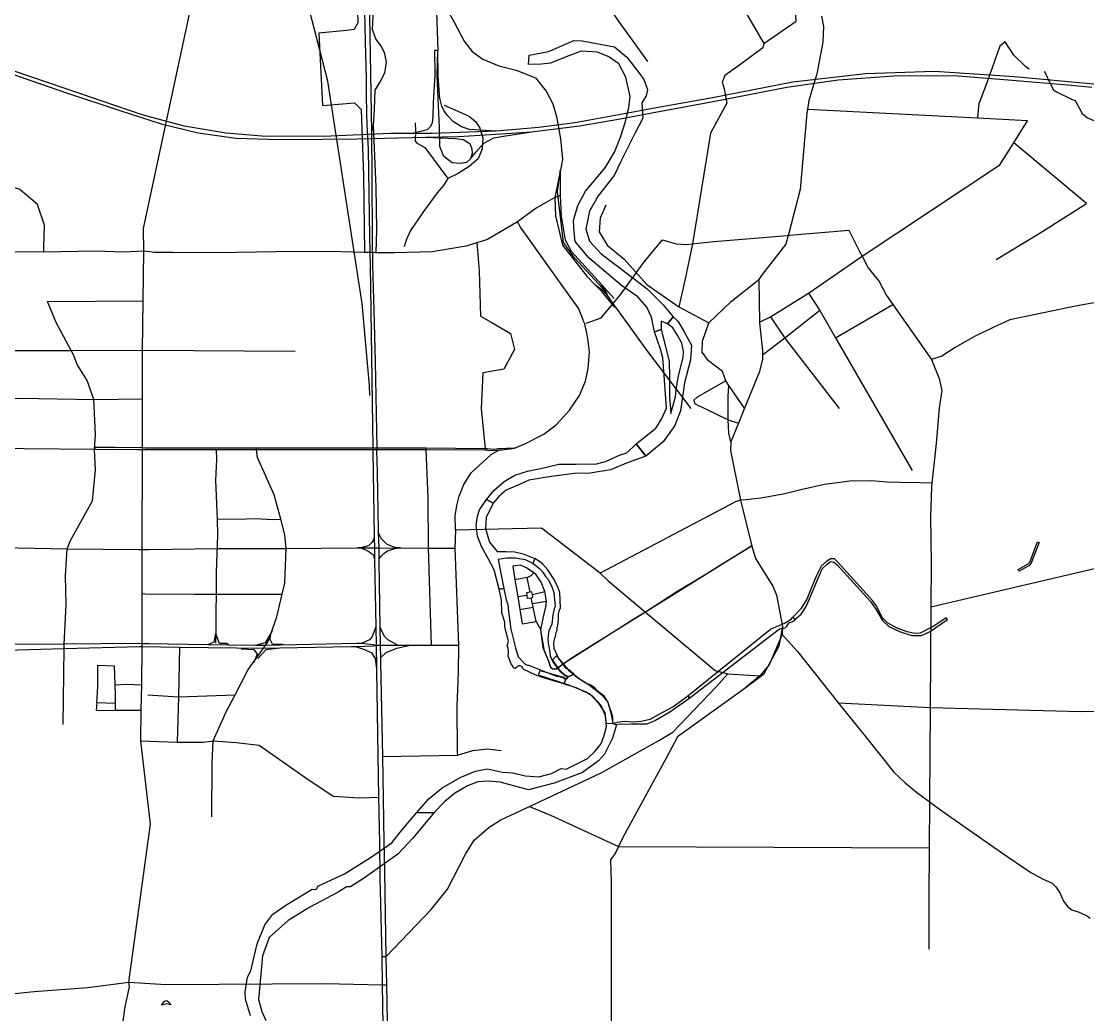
# Model space of a CAD drawing. Header units: millimetres. Extents: x 170 to 95391, y -643 to 69125.
# Drawn here: x 46688 to 52072, y 17793 to 22810 of the extents above; entities that cross this region are included whole.
import ezdxf

# ---------------------------------------------------------------- set-up
doc = ezdxf.new("R2010")
doc.units = ezdxf.units.MM
for name, color, linetype in [('railways', 4, 'Continuous'), ('roads_1', 1, 'Continuous'), ('roads_2', 2, 'Continuous'), ('roads_3', 3, 'Continuous'), ('water', 7, 'Continuous')]:
    doc.layers.add(name, color=color, linetype=linetype)

msp = doc.modelspace()

# ---------------------------------------------------------------- linework, layer by layer
at = {"layer": 'railways'}
msp.add_lwpolyline([(48446.81, 20920.51), (48446, 20971.61), (48409.05, 21384.77), (48234.58, 22507.18), (48035.8, 23278.78), (48022.12, 24072.09), (47999.67, 25373.73), (48002.3, 25742.98), (48042.25, 25838.14), (48116.76, 25895.35), (48185.31, 25951.64), (48243.11, 26010.79), (48285.1, 26084.9), (48324.61, 26569.48), (48328.54, 26617.82), (48350.11, 27551.4)], dxfattribs=at)
at = {"layer": 'roads_1'}
for points in [[(57546.19, 23221.17), (57352.32, 23155.78), (57018.76, 23025.71), (56713.38, 22913.34), (56419.46, 22821.39), (56044.23, 22726.96), (55679.57, 22670.35), (55291.4, 22634.42), (54908.41, 22602.55), (54559.35, 22569.4), (54200.04, 22541.47), (53764.51, 22502.88), (53227.07, 22458.97), (52887.07, 22448.43), (52636.45, 22449.89), (52457.39, 22460.63), (52101.69, 22492.43), (51701.74, 22530.43), (51298.61, 22556.18), (50950.76, 22545.67), (50583.08, 22502.57), (50178.06, 22423.95), (49865.84, 22368.13)], [(48790.09, 22663.15), (48773.33, 22662.36), (48775.63, 22538.13), (48766.8, 22399.95), (48765.26, 22331.59)], [(48956.23, 22115.54), (48935.5, 22097.28), (48903.55, 22091.4), (48862.71, 22095.95), (48820.95, 22127.97), (48801.52, 22177.8), (48798.88, 22273.26), (48786.82, 22533.35), (48790.09, 22663.15)], [(48838.25, 22336.94), (48821, 22359.7), (48810.3, 22381.27), (48802.26, 22414.97), (48799.59, 22433.7), (48797.22, 22466.63), (48792.65, 22533.86), (48790.09, 22663.15)], [(46559.42, 22571.47), (46910.37, 22451.01), (47184.33, 22359.62), (47393.67, 22292.35), (47580.57, 22247.78), (47772.76, 22220.58), (47989.81, 22212.61), (48205.9, 22214.92), (48383.93, 22216.52), (48729.73, 22224.72), (48895.42, 22228.66), (49110.59, 22241.23), (49262.95, 22251.23), (49506.03, 22282), (49721.39, 22319.14)], [(49723.63, 22341.66), (49482.5, 22297.55), (49301.2, 22273.44), (49086, 22254.74), (48762.82, 22244.09), (48663, 22243.94), (48552.9, 22243.78), (48211.17, 22229.2), (47901.47, 22230.76), (47721.51, 22244.54), (47509.84, 22280.11), (47297.33, 22338.2), (46903.35, 22472.57), (46565.2, 22587.22)], [(49870.83, 22347.61), (50181, 22405.5), (50553.03, 22477.22), (50811.59, 22514.03), (51092.67, 22535.32), (51396.2, 22535.95), (51670.76, 22515.32), (51989.5, 22487.19), (52093.64, 22477.48)], [(49721.39, 22319.14), (49870.83, 22347.61)], [(49865.84, 22368.13), (49723.63, 22341.66)], [(48765.26, 22331.59), (48761.76, 22296.23), (48752.69, 22276.97), (48737.24, 22261.71), (48663, 22243.94)], [(49086, 22254.74), (48951.27, 22263.01), (48910.24, 22277.68), (48870.31, 22302.58), (48838.25, 22336.94)], [(48956.23, 22115.54), (48983.26, 22149.1), (49022.74, 22194.85), (49073.38, 22222.07), (49122.84, 22229.87), (49262.95, 22251.23)], [(48729.73, 22224.72), (48878.87, 22217.53), (48917.94, 22213.12), (48952.76, 22193.38), (48962.82, 22166.67), (48964.69, 22143.11), (48956.23, 22115.54)]]:
    msp.add_lwpolyline(points, dxfattribs=at)
at = {"layer": 'roads_2'}
for points in [[(49850.77, 22606.49), (49708.53, 22806.6), (49608.15, 22949.52), (49523.17, 23164.93), (49574.52, 23364.48), (49593.75, 23387.49)], [(48457.69, 22254.37), (48446.05, 22935.92), (48440.79, 23145.22)], [(48371.01, 22941.29), (48383.62, 22921.9), (48386.93, 22802.34), (48368.14, 22769.74), (48328.99, 22763.91), (48188.95, 22750.74), (48208.34, 22385.21), (48369.18, 22399.1), (48403.87, 22364), (48415.32, 22029.89), (48420.84, 21642.75)], [(48419.1, 22942.9), (48423.41, 22707.77), (48429.23, 22518.98), (48428.65, 22449.05), (48431.2, 22340.3), (48433.73, 22251.51)], [(48457.69, 22254.37), (48466.3, 22283.41), (48470.58, 22364.75), (48473.88, 22462.23), (48498.19, 22501.93), (48522.57, 22550.49), (48531.62, 22601.4), (48523.37, 22648.02), (48506.4, 22682.52), (48476.99, 22721.55), (48460.13, 22769.35), (48469.71, 22939.51)], [(50312.7, 22935.75), (50343.63, 22856.15), (50436.06, 22697.82), (50432.09, 22676.5), (50320.35, 22594.25), (50239.48, 22535.96), (50226.52, 22503.44), (50235.76, 22468.63), (50249.98, 22396.94), (50167.3, 22244.97), (50077.05, 21686.81)], [(50728.36, 22835.72), (50737.2, 22783.43), (50734.51, 22705.65), (50704.41, 22545.15), (50663.19, 22410.35), (50656.88, 22364.67), (50654.44, 22346.94), (50620.46, 21961.23), (50563.1, 21740.53), (50560.07, 21729.25), (50548.25, 21685.36), (50428.67, 21531.72), (50410.97, 21506.26), (50415.45, 21290.45), (50414.35, 21288.14), (50430.68, 21145.69), (50429.99, 21124.13), (50429.31, 21102.69), (50413.34, 21036.26), (50339.81, 20856.87), (50308.35, 20780.1), (50270.54, 20686.2), (50268.13, 20643.21), (50319.46, 20390.95), (50375.78, 20158.96), (50395.43, 20096.38), (50481.77, 19956.41), (50500.96, 19911.2), (50530.56, 19753.25), (50529.2, 19712.3), (50463.12, 19559.22), (50416.53, 19504.02), (50335.54, 19437.36), (50000.53, 19196.83), (49944.06, 19087.71), (49866.75, 18947.01), (49724.66, 18688.03)], [(48433.73, 22251.51), (48439.06, 22166.01), (48445.73, 21720.36)], [(48460.66, 21719.83), (48459.7, 22019.24), (48457.69, 22254.37)], [(48479.86, 21641.58), (48482.56, 21756.37), (48479.13, 21974), (48466.3, 22283.41)], [(46800.44, 21644.22), (46800.86, 21669.68), (46805.4, 21780.94), (46769.24, 21885.69), (46680.35, 21960.16), (46462.57, 22031.82), (46424.84, 22044.23), (46308.53, 22075.39), (46290.91, 22075.43), (46279.57, 22075.46), (46200.69, 22119.14), (46068.19, 22146.89), (45964.47, 22116.74), (45891.27, 22034.74), (45867.65, 21918.22), (45851.35, 21769.53), (45820.48, 21401.26), (45798.18, 21148.28), (45763.3, 20905.42)], [(49410.56, 22060.54), (49382.24, 21920.39), (49384.86, 21828.17), (49420.48, 21680.33), (49543.71, 21523.17), (49581.39, 21483.37), (49613.09, 21449.91), (49681.85, 21365.38)], [(49425.61, 21692.31), (49395.25, 21950.19), (49410.69, 22061.49), (49410.56, 22060.54)], [(49681.19, 21409.93), (49617.5, 21480.16), (49466.01, 21647.19), (49434.94, 21705.12), (49415.05, 21826.3), (49410.76, 21930.81), (49410.69, 22061.49)], [(49639.29, 21881.19), (49610.87, 21815.53), (49605.07, 21746.23), (49646.35, 21679.99), (49731.15, 21608.21), (49845.13, 21480.7), (50008.02, 21368.39), (50159.14, 21287.14)], [(48445.73, 21720.36), (48448.63, 21577.9)], [(48463.17, 21579.02), (48460.66, 21719.83)], [(49676.01, 21385.06), (49703.14, 21416.98), (49729.44, 21452.19), (49789.43, 21535.56), (49834.05, 21597.57), (49836.91, 21601.55), (49834.05, 21597.57), (49924.87, 21705.98), (49994.01, 21686.27), (50044.03, 21682.49), (50077.05, 21686.81), (50105.18, 21690.49), (50184.11, 21697.73), (50554.43, 21728.85), (50560.07, 21729.25), (50568.59, 21730.04)], [(48986.81, 21691.17), (48999.99, 21549.96), (49006.33, 21320.55), (49060.73, 21291.12), (49156.98, 21232.99), (49177.92, 21151.92), (49124.64, 21054.07), (49017.47, 21035.5), (49008.67, 20854.68), (49028.97, 20651.27), (49028.55, 20643.61)], [(50077.05, 21686.81), (50037.47, 21501.81), (50008.02, 21368.39)], [(48448.63, 21577.9), (48461.77, 20654.25), (48462.05, 20646.5), (48463.73, 20529.81), (48469.09, 20213.59), (48469.29, 20202.32), (48470.16, 20150.93), (48471.09, 20095.82), (48471.21, 20088.89), (48476.94, 19751.18), (48478.54, 19657.07), (48480.51, 19541.24), (48480.7, 19529.87), (48491.55, 18890.72), (48495.46, 18660.24)], [(48519.93, 18668.03), (48512.12, 19096.63), (48503.42, 19573.8), (48503.01, 19596.15), (48501.91, 19656.71), (48501.81, 19661.71), (48500.19, 19750.98), (48494.1, 20084.84), (48493.99, 20090.51), (48493.6, 20151.03), (48491.52, 20226.72), (48491.32, 20237.22), (48485.95, 20532.09), (48483.06, 20646.22), (48483.72, 20654.27), (48475.75, 21091.81), (48469.3, 21349.03), (48463.17, 21579.02)], [(49581.39, 21483.37), (49621.86, 21452.91), (49646.9, 21425.9)], [(49729.44, 21452.19), (49789.43, 21535.56)], [(49646.9, 21425.9), (49644.7, 21437.18), (49617.5, 21480.16)], [(46863.03, 21288.78), (46820.6, 21395.75), (47302.92, 21397.83)], [(48069.48, 21143.28), (47299.84, 21147.68), (46937.42, 21146.31), (46445.63, 21146.67), (46319.38, 21146.9), (46290.02, 21147.14), (46240.53, 21146.75), (45990.79, 21148.19), (45798.18, 21148.28), (45735.58, 21148.31), (45400.15, 21153.23), (45237.59, 21158.72), (45151.27, 21171.75), (44890.56, 21249.77)], [(46323.19, 20905.51), (46682.25, 20906.82), (47053.13, 20900.06), (47299.21, 20903.37)], [(47672.12, 20645.99), (47673.2, 20597.49), (47668.76, 20491.07), (47675.86, 20295.4), (47678.8, 20214.5), (47671.07, 20028.19), (47669.7, 19716.11), (47668.43, 19668.51)], [(48730.58, 20654.03), (48730.54, 20646.37), (48739.45, 20404.32), (48742.13, 20149.83), (48756.59, 19657.44)], [(47675.86, 20295.4), (47825.14, 20296.68), (47870.95, 20298.86), (47954.78, 20293.56), (47997.1, 20296.2)], [(48469.09, 20213.59), (48469.29, 20202.32), (48465.35, 20191.86), (48456.82, 20178.53), (48441.95, 20162.61), (48426.8, 20157.53), (48399.9, 20150.48), (48386.8, 20150.4)], [(48599.83, 20150.41), (48583.87, 20150.48), (48569.82, 20154.04), (48551.53, 20160.42), (48532.82, 20169.03), (48520.65, 20180.81), (48506.12, 20196.81), (48499.02, 20209.16), (48494.98, 20218.67), (48491.52, 20226.72), (48491.32, 20237.22)], [(48383.44, 20150.37), (48404.54, 20150.51), (48409.73, 20147.18), (48432.3, 20138.02), (48447.85, 20129.03), (48460.96, 20119.1), (48465.2, 20113.27), (48468.06, 20105.73), (48471.09, 20095.82), (48471.21, 20088.89)], [(48494.1, 20084.84), (48493.99, 20090.51), (48495.76, 20096.53), (48506.35, 20109.86), (48517.84, 20121.95), (48535.97, 20135.11), (48572.77, 20146.93), (48594.42, 20150.43), (48599.83, 20150.41), (48606, 20150.38)], [(51279.96, 19853.2), (52213.53, 20072.16)], [(48476.94, 19751.18), (48459.8, 19703.12), (48445.25, 19685.83), (48405.69, 19667.53), (48382, 19667.01)], [(48605.3, 19657.01), (48590.9, 19656.96), (48541.99, 19685.03), (48523.59, 19700.54), (48507.37, 19729.35), (48500.19, 19750.98)], [(50530.56, 19753.25), (50511.65, 19654.23), (50434.23, 19511.44), (50335.54, 19437.36)], [(50529.2, 19712.3), (50606.49, 19626.51), (50813.82, 19366.87), (50955.64, 19190.39), (51093.16, 19017.95), (51150.36, 18963.2), (51207.67, 18915.95), (51335.58, 18822.74), (51632.41, 18615.53), (51784.9, 18511.6), (51844.39, 18478.65), (51892.54, 18456.46), (51909.91, 18440.96), (51930.26, 18411.09), (51950.5, 18366.89), (51970.84, 18337.02), (51992.39, 18321.8), (52028.34, 18311.27), (52070.37, 18290.46), (52083.67, 18280.1)], [(48353.13, 19652.81), (48375.76, 19653.3), (48421.19, 19637.9), (48456.03, 19620.2), (48475.05, 19592.44), (48480.51, 19541.24), (48480.7, 19529.87)], [(48503.42, 19573.8), (48503.01, 19596.15), (48530.14, 19621.63), (48583.85, 19644.74), (48644.4, 19657.12)], [(47486.43, 19649.8), (47480.61, 19398.82), (47474.56, 19169.55)], [(47326.31, 19408.3), (47480.61, 19398.82), (47766.82, 19408.12)], [(47291.44, 19175.19), (47474.56, 19169.55), (47607.58, 19168.55), (47655.72, 19176.26), (47773.02, 19167.06), (47888.19, 19154.84), (48118.43, 18993.16), (48262.76, 18896.71), (48394.43, 18887.43), (48491.55, 18890.72)], [(48507.38, 18086.03), (48530.55, 18085.91), (48756.78, 18323.7), (48838.96, 18427.49), (48930.98, 18602.89), (48973.77, 18674.24), (49049.45, 18740.18), (49108.42, 18776.57), (49253.08, 18844), (49614.72, 19014.12), (49910.42, 19178.64), (49978.04, 19219.8)], [(48512.12, 19096.63), (48890.22, 19103.51), (48967.13, 19127.72), (49041.81, 19135.04), (49109.68, 19127.31)], [(49724.66, 18688.03), (49703.66, 18643.05), (49681.57, 18597.64)], [(48495.46, 18660.24), (48498.49, 18481.89)], [(48522.74, 18513.94), (48519.93, 18668.03)], [(49664.33, 13346.42), (49667.19, 18462.62), (49664.66, 18576.17), (49681.57, 18597.64)], [(48498.49, 18481.89), (48507.38, 18086.03), (48509.59, 17944.18), (48522.25, 17133.09), (48538.52, 16089.73), (48570.89, 14533.42)], [(48595.34, 14534.59), (48566.86, 16095.5), (48547.91, 17133.89), (48533.13, 17943.96), (48530.55, 18085.91), (48522.74, 18513.94)]]:
    msp.add_lwpolyline(points, dxfattribs=at)
at = {"layer": 'roads_3'}
for points in [[(50436.06, 22697.82), (50600.58, 22811.16), (50589.42, 22957.65), (50542.24, 23230.35)], [(48788.53, 22945.04), (48784.14, 22856.82), (48790.09, 22663.15)], [(47229.75, 17956.92), (47339.38, 18754.89), (47291.44, 19175.19), (47293.54, 19330.33), (47295.28, 19458.84), (47297.89, 19652.6), (47297.95, 19666.15), (47298.19, 19920.34), (47298.41, 20141.89), (47298.8, 20646.14), (47298.82, 20655.95), (47299.21, 20903.37), (47299.57, 21124.91), (47299.84, 21147.68), (47302.92, 21397.83), (47306.02, 21649.11), (47304.93, 21763.79), (47412.04, 22266.64), (47551.98, 22916.52)], [(48817.87, 22905.89), (48871.41, 22809.78), (48923.72, 22710.15), (48963.45, 22657.86), (49018.63, 22618.44), (49098.67, 22585.88), (49185.88, 22563.91), (49283.13, 22525.33), (49338.29, 22458.03), (49371.42, 22394.28), (49389.31, 22329.94), (49410.4, 22216.94), (49420.19, 22112.01), (49410.56, 22060.54)], [(51778.72, 22570.78), (51773.57, 22570.31), (51758.75, 22582.2), (51699.02, 22639.5), (51654.79, 22706.41), (51628.38, 22684.61), (51562.08, 22499.83), (51522.14, 22394.18), (51517.41, 22343.28), (51515.05, 22320.41)], [(51851.94, 22558.67), (51858.78, 22546.33), (51867.12, 22527.33), (51896.93, 22465.44), (51914.12, 22453.24), (51990.95, 22417.6), (52008.43, 22409.49), (52044.39, 22344.73), (52070.72, 22323.03), (52122.81, 22301.07), (52136.65, 22294.57)], [(48822.14, 22387.45), (48949.27, 22331.62), (48981.95, 22302.69), (49003.3, 22271.28), (49018.33, 22222.01), (49015.3, 22166.24), (48993.79, 22115.23), (48948.19, 22076.18), (48892.86, 22042.35), (48841.71, 22016.66), (48817.74, 21978.97), (48787.09, 21943.39), (48718.91, 21849.75), (48653.29, 21753.04), (48630.76, 21704.58), (48620.71, 21670.87)], [(50932.51, 21623.38), (51628.67, 22085.27), (51698.31, 22196.01), (51768.33, 22307.35), (51515.05, 22320.41), (50656.88, 22364.67)], [(48676.69, 22297.63), (48677.18, 22257.57), (48675.92, 22206.77), (48682.81, 22196.9), (48725.33, 22172.32), (48841.71, 22016.66)], [(51609.99, 21606.67), (51826.11, 21739.07), (52066.03, 21889.72), (51698.31, 22196.01)], [(49410.76, 21930.81), (49382.24, 21920.39), (49286.44, 21866.28), (49193.34, 21796.83), (49041.94, 21707.78), (48986.81, 21691.17), (48933.41, 21675.08), (48761.47, 21646.63), (48571.04, 21640.75), (48479.86, 21641.58), (48461.2, 21641.75), (48420.84, 21642.75), (48242.61, 21647.19), (47973.83, 21645.7), (47675.16, 21640.73), (47451.21, 21642.6), (47357.89, 21643.38), (47337.25, 21645.18), (47306.02, 21649.11), (47205.07, 21643.77), (47061.05, 21649.08), (46800.44, 21644.22), (46360.29, 21649.88)], [(48879.09, 20239.33), (48880.07, 20247.51), (48877.52, 20312.05), (48886.85, 20364.92), (48898.93, 20412.23), (48921.7, 20471.13), (48959.23, 20530.2), (49059.14, 20621.85), (49095.33, 20643.06), (49098.38, 20643.48), (49114.96, 20645.77), (49177.39, 20654.37), (49230.41, 20675.75), (49326.16, 20724.82), (49390.36, 20773.45), (49454.76, 20845.62), (49506.16, 20920.26), (49535.57, 20992.72), (49549.47, 21057.12), (49555.97, 21140.72), (49548.29, 21207.34), (49538.8, 21251.18), (49537.65, 21256.51), (49532.12, 21282.07), (49531.43, 21285.29), (49526.98, 21296.27), (49524.52, 21302.35), (49500.51, 21361.63), (49459.81, 21417.25), (49207.54, 21771.02), (49193.34, 21796.83)], [(50568.59, 21730.04), (50865.1, 21754.98), (50919.45, 21647.75), (50932.51, 21623.38), (50963.39, 21565.79), (51018.4, 21496.75), (51055.91, 21425.79), (51088.66, 21379.31), (51283.82, 21102.45), (51322.15, 21005.89), (51335.03, 20945.38), (51321.99, 20858.45), (51306.14, 20678.35), (51284.74, 20477.84), (51282.77, 20459.4), (51277.47, 20310.96), (51279.59, 20191.14), (51281.72, 20072.33), (51279.96, 19853.2), (51276.51, 19342.72), (51271.73, 18636.1), (51269.99, 18378.63), (51269.9, 18124.02)], [(50069.55, 20854.24), (49850.87, 21143.34), (49676.01, 21385.06), (49646.9, 21425.9), (49622.19, 21462.5), (49480.07, 21614.95), (49425.61, 21692.31)], [(50415.45, 21290.45), (50470.31, 21317.45), (50661.42, 21437.44), (50932.51, 21623.38)], [(50339.81, 20856.87), (50260.47, 20971.23), (50244.23, 20994.63), (50228.14, 21040.84), (50157.57, 21094.65), (50125, 21138.95), (50126.49, 21195.25), (50159.14, 21287.14), (50272.18, 21395.78), (50410.97, 21506.26)], [(50661.42, 21437.44), (50718.98, 21349.62), (50798.45, 21212.27), (51186.32, 20542.02)], [(49540.07, 21286.01), (49615.01, 21313.28), (49676.01, 21385.06)], [(50798.45, 21212.27), (51088.66, 21379.31)], [(52142.32, 21394.58), (52010.41, 21371.06), (51678.51, 21302.03), (51590.72, 21262.8), (51503.95, 21220.48), (51402.63, 21161.91), (51335.89, 21119.32), (51283.82, 21102.45)], [(50718.98, 21349.62), (50543.55, 21210.42), (50429.99, 21124.13)], [(46898.88, 19258.42), (46903.65, 19641.97), (46903.9, 19664.69), (46914.36, 19862.47), (46911.48, 20009.96), (46919.72, 20145.44), (46935.62, 20187.94), (47046.4, 20387.72), (47061.56, 20544.24), (47056.71, 20647.97), (47062.03, 20723.44), (47053.13, 20900.06), (47019.56, 20996.15), (46969.24, 21076.49), (46952.7, 21122.66), (46863.03, 21288.78)], [(50470.31, 21317.45), (50543.55, 21210.42), (50816.54, 20854.58)], [(50244.23, 20994.63), (50099.48, 20911.84), (50083.93, 20896.61), (50085.84, 20879.18), (50256, 20796.91), (50308.35, 20780.1)], [(50270.54, 20686.2), (50260.61, 20730.31), (50256, 20796.91), (50255.93, 20914.66), (50260.47, 20971.23)], [(47273.85, 20646.21), (47056.71, 20647.97), (46344.46, 20653.42)], [(49177.39, 20654.37), (49097.31, 20651.06), (49073.97, 20647.79), (49040.95, 20650.08), (49028.97, 20651.27), (48730.58, 20654.03), (48500.02, 20653.88), (48483.72, 20654.27), (48461.77, 20654.25), (47874.86, 20653.69), (47672.12, 20653.64), (47312.48, 20653.55), (47298.82, 20655.95), (47250.81, 20656.83), (47183.9, 20655.34), (47163.33, 20657.05), (47060.45, 20658.43), (47056.71, 20647.97)], [(49114.96, 20645.77), (49098.38, 20643.48), (49074.24, 20640.1), (49040.3, 20642.45), (49028.55, 20643.61), (48730.54, 20646.37), (48500.02, 20646.23), (48483.06, 20646.22), (48462.05, 20646.5), (47874.86, 20646.03), (47672.12, 20645.99), (47312.42, 20645.89), (47298.8, 20646.14), (47273.85, 20646.21)], [(48023.67, 20103.08), (48024.13, 20148.11), (48018.43, 20215.76), (47997.1, 20296.2), (47964.55, 20418.97), (47880.75, 20607.28), (47874.86, 20646.03), (47874.86, 20653.69)], [(51284.74, 20477.84), (51224.85, 20479.26), (51125.54, 20481.62), (51057.1, 20482.17), (50980, 20489.43), (50870.36, 20487.27), (50742.64, 20471.37), (50623.54, 20444.19), (50542.07, 20423.86), (50423.02, 20401.27), (50390.59, 20398.47), (50347.83, 20392.67), (50319.46, 20390.95), (50293.49, 20383.33), (49610.07, 20022.37), (49313.89, 20250.4), (49094.69, 20244.82), (48879.09, 20239.33), (48876.7, 20149.54), (48895.29, 19657.84), (48756.59, 19657.44), (48644.4, 19657.12), (48605.3, 19657.01), (48590.9, 19656.96), (48528.4, 19656.82), (48528.08, 19656.78), (48501.91, 19656.71), (48478.54, 19657.07)], [(49094.69, 20244.82), (48879.09, 20239.33)], [(46314.84, 20152.19), (46334.6, 20157.17), (46919.72, 20145.44), (47278.7, 20142.47), (47298.41, 20141.89), (47331.99, 20143.09)], [(47331.99, 20143.09), (47678.74, 20147.2), (48024.13, 20148.11), (48383.44, 20150.37), (48386.8, 20150.4), (48399.9, 20150.48), (48404.54, 20150.51), (48470.16, 20150.93)], [(48470.16, 20150.93), (48493.6, 20151.03), (48529.66, 20149.09), (48583.87, 20150.48), (48594.42, 20150.43), (48599.83, 20150.41), (48606, 20150.38), (48742.13, 20149.83), (48861.88, 20149.36), (48876.7, 20149.54)], [(50376.76, 20161.16), (49838.73, 19826.03), (49482.18, 19603.98), (49432.5, 19569.98)], [(50375.78, 20158.96), (50226.59, 20067.73), (50135.82, 20011.13), (49997.48, 19927.78), (49838.73, 19826.03), (49793.7, 19799.63), (49434.69, 19570.86)], [(47649.46, 18792.23), (47650.72, 19065.67), (47655.72, 19176.26), (47720.82, 19319.3), (47766.82, 19408.12), (47831.71, 19533.45), (47858.85, 19571.58), (47865.19, 19580.48), (47931.58, 19673.74), (47950.17, 19725.34), (47955.45, 19739.97), (47977.93, 19802.38), (48005.38, 19917.14), (48018.56, 19972.24), (48023.67, 20103.08)], [(49394.83, 19542.26), (49386.05, 19537.73), (49371.64, 19537.33), (49360.41, 19548.44), (49352.13, 19574.11), (49323.12, 19645.78), (49310.36, 19736.48), (49324.89, 19801.89), (49337.72, 19859.13), (49338.73, 19882.07), (49330.89, 19930.46), (49312.34, 19978.14), (49285.51, 20018.49), (49275.63, 20025.06), (49238.01, 20050.02), (49208.48, 20063.37), (49168.92, 20058.78), (49180.19, 19989.92), (49194.43, 19902.99), (49204.95, 19838.78), (49216.75, 19766.74), (49287.66, 19779.26), (49310.36, 19736.48)], [(49242.55, 20000.82), (49180.19, 19989.92)], [(49256.18, 19927.52), (49242.55, 20000.82), (49262.39, 20010.49), (49275.63, 20025.06)], [(49610.07, 20022.37), (49650.65, 19984.05), (49838.73, 19826.03), (50190.59, 19531.2), (50254.26, 19514.31), (50416.53, 19504.02)], [(49242.52, 19896.79), (49261.47, 19899.08), (49270.56, 19902.29), (49268.01, 19914.73), (49265.01, 19929.36), (49256.18, 19927.52), (49238.62, 19923.85), (49240.65, 19909.74), (49242.52, 19896.79)], [(49268.01, 19914.73), (49330.89, 19930.46)], [(47298.19, 19920.34), (47312, 19918.55), (47561.14, 19916.66), (48005.38, 19917.14)], [(49240.65, 19909.74), (49194.43, 19902.99)], [(49287.66, 19779.26), (49271.91, 19851.33), (49261.47, 19899.08)], [(49267.93, 19869.57), (49338.73, 19882.07)], [(49204.95, 19838.78), (49271.91, 19851.33)], [(47668.58, 19718.37), (47659.98, 19675.18), (47630.07, 19660.84)], [(47735.44, 19659.44), (47724.67, 19668.24), (47688.64, 19667.52), (47669.7, 19716.11)], [(47955.45, 19739.97), (47950.17, 19725.34), (47940.13, 19707.91), (47918.72, 19671.23), (47869.8, 19657.64)], [(48009.22, 19661.77), (47983.5, 19663.01), (47955.72, 19664.26), (47941.54, 19691.52), (47946.81, 19707.35)], [(49390.25, 19538.38), (49379.53, 19536), (49369.66, 19537.72), (49361.49, 19544.34), (49351.87, 19576.37), (49330.06, 19628.17), (49310.36, 19736.48)], [(52601.62, 19736.43), (52456.47, 19442.85), (52432.97, 19414.67), (52249.64, 19702.33), (52342.51, 19382.82), (52148.56, 19324.96), (52037.01, 19322.31), (51276.51, 19342.72), (50813.82, 19366.87)], [(46316.09, 19625.36), (46903.65, 19641.97), (47285.56, 19652.79), (47297.89, 19652.6), (47486.43, 19649.8), (47919.48, 19643.39), (47993.71, 19645), (48353.13, 19652.81), (48375.76, 19653.3), (48465.04, 19656.54), (48478.54, 19657.07)], [(47275.68, 19667), (46903.9, 19664.69), (46316.75, 19661.09)], [(48478.54, 19657.07), (48463.34, 19661.22), (48405.69, 19667.53), (48382, 19667.01), (47919.43, 19656.97), (47869.8, 19657.64), (47735.44, 19659.44), (47630.07, 19660.84), (47331.36, 19666.71), (47297.95, 19666.15), (47275.68, 19667)], [(48895.29, 19657.84), (48893.67, 19521.32), (48886.09, 19351.39), (48888.29, 19117.87), (48890.22, 19103.51)], [(47798.06, 19641), (47861.32, 19636.88), (47877.68, 19614.48), (47865.19, 19580.48), (47858.85, 19571.58)], [(47881.01, 19592.18), (47923.66, 19637.14), (47993.71, 19645)], [(47161.54, 19365.24), (47068.1, 19368.04), (47073.41, 19448.9), (47073.46, 19455.04), (47074.48, 19558.5), (47156.79, 19554.23), (47160.19, 19458.94), (47162.2, 19402.61), (47161.54, 19365.24), (47160.93, 19330.4), (47293.54, 19330.33)], [(49432.5, 19569.98), (49390.25, 19538.38)], [(49434.69, 19570.86), (49394.83, 19542.26)], [(49978.04, 19219.8), (50197.15, 19450.53), (50254.26, 19514.31)], [(47160.19, 19458.94), (47218.63, 19462.03), (47295.28, 19458.84)], [(47068.1, 19368.04), (47065.2, 19329.66), (47160.93, 19330.4)], [(49253.08, 18844), (49358.8, 18801.14), (49703.66, 18643.05), (51271.73, 18636.1)], [(45208.96, 17791.78), (45532.39, 17815.65), (45814.63, 17837.82), (45846.54, 17840.11), (46094.54, 17857.93), (46554.16, 17888.9), (46751.99, 17909.78), (47023.91, 17930.02), (47229.75, 17956.92), (47418.91, 17945.14), (48221.87, 17950.73), (48509.59, 17944.18), (48533.13, 17943.96)], [(47160.99, 17469.38), (47212.15, 17832.36), (47234.45, 17934.25), (47229.75, 17956.92)]]:
    msp.add_lwpolyline(points, dxfattribs=at)
at = {"layer": 'water'}
for points in [[(49596.06, 22653.6), (49514.61, 22659.17), (49438.65, 22631.13), (49360.19, 22598.19), (49314.05, 22593.65), (49248.18, 22591.74), (49251.05, 22640.04), (49349.14, 22657.25), (49407.8, 22683.8), (49477.19, 22712.72), (49519.98, 22712.37), (49682.71, 22680.73), (49745.67, 22629.44), (49808.37, 22546.2), (49830.35, 22516.53), (49848.87, 22466.42), (49842.84, 22433.7), (49821.16, 22397.85), (49826.3, 22321.63), (49787, 22247.42), (49715.02, 22102.21), (49681.52, 22032.04), (49600.83, 21929.49), (49556.57, 21852.04), (49538.55, 21762.91), (49556.15, 21700.51), (49614.89, 21635.32), (49759.71, 21526.84), (49848.88, 21457.29), (49928.09, 21378.83), (49978.63, 21316.99), (49949.53, 21282), (49918.35, 21295.35), (49918.84, 21253.58), (49884.17, 21242.39), (49869.13, 21316.24), (49845.67, 21367.22), (49799.99, 21418.38), (49717.31, 21475.57), (49553.8, 21615.34), (49483.69, 21697.82), (49479.14, 21745.37), (49476.33, 21804.37), (49498.35, 21880.37), (49536.82, 21952.96), (49634.91, 22070.1), (49683.31, 22149.97), (49713.55, 22224.27), (49738.07, 22303.51), (49755.11, 22374.63), (49762.16, 22431.09), (49740.73, 22528.73), (49704.23, 22595.38), (49654.32, 22631), (49596.06, 22653.6)], [(49791.45, 20675.46), (49890.91, 20755.75), (49920.09, 20801.4), (49945.24, 20856.07), (49935.7, 20999.5), (49925.9, 21110.17), (49914.72, 21153.67), (49884.17, 21242.39), (49918.84, 21253.58), (49958.7, 21094.34), (49960.5, 21012.41), (49960.56, 20917.38), (49967.24, 20828.86), (49990.16, 20913.86), (49993.75, 20949.88), (50005.85, 21020.23), (50029.64, 21111.79), (50030.72, 21142.9), (50022.82, 21184.75), (50002.54, 21220.95), (49977.36, 21262.11), (49949.53, 21282), (49978.63, 21316.99), (50003.95, 21293.85), (50034.82, 21241.98), (50071.31, 21174.52), (50065.77, 21100.84), (50036.83, 20983.94), (50015.92, 20842.39), (49987.33, 20768.9), (49928.21, 20686.64), (49840.36, 20614.45), (49791.45, 20675.46)], [(49840.36, 20614.45), (49751.8, 20581.71), (49661.77, 20545.59), (49559.54, 20527.58), (49481.32, 20526.58), (49364.28, 20511.16), (49249.7, 20493.26), (49206.72, 20473.13), (49135.66, 20442.58), (49100.01, 20412.57), (49070.26, 20375.81), (49036.67, 20395.75), (49073.07, 20439.83), (49126.14, 20486.08), (49179.1, 20518.41), (49243.47, 20537.54), (49333.36, 20556.47), (49401.83, 20573.11), (49489.93, 20574.02), (49592.04, 20575.65), (49636.59, 20586.76), (49708.47, 20618.93), (49745.62, 20630.92), (49791.45, 20675.46), (49840.36, 20614.45)], [(49099.64, 19941.77), (49075.72, 20039.07), (49045.7, 20093.38), (49010.84, 20158.39), (48991.5, 20209.33), (48983.71, 20263.47), (48991.51, 20310.92), (49001.65, 20341.97), (49036.67, 20395.75), (49070.26, 20375.81), (49034.27, 20304.02), (49030.52, 20249.16), (49051.35, 20179.35), (49090.48, 20132.33), (49134.12, 20131.98), (49180.22, 20130.78), (49221.29, 20119.79), (49280.24, 20096.2), (49270.79, 20072.21), (49233.41, 20091.02), (49180.78, 20098.82), (49138.79, 20099.16), (49095.91, 20091.33), (49124.38, 19946.18), (49099.64, 19941.77)], [(51721.1, 20040.57), (51771.56, 20069.65), (51779.03, 20078.61), (51818.55, 20181.52), (51826.76, 20178.17), (51793.68, 20091.82), (51786.4, 20072.82), (51774.77, 20059.8), (51725.15, 20032.34), (51723.16, 20036.39), (51721.1, 20040.57)], [(49270.79, 20072.21), (49283.58, 20063.66), (49305.8, 20044.02), (49320.34, 20028.54), (49334.05, 20006.67), (49347.82, 19990.42), (49364.28, 19958.29), (49375.84, 19924.4), (49382.48, 19855.73), (49378.51, 19842.45), (49372.08, 19811.78), (49365.78, 19764.98), (49351.35, 19730.8), (49346.13, 19691.41), (49346.99, 19669.39), (49353.66, 19635.79), (49357.53, 19606.05), (49371.95, 19575.22), (49404.25, 19530.4), (49432.61, 19505.08), (49436.47, 19505.05), (49442.12, 19503.73), (49444.9, 19498.32), (49479.24, 19512.64), (49458.03, 19530.48), (49436.78, 19542.43), (49417.96, 19570.24), (49399.37, 19593.17), (49378.16, 19642.25), (49376.81, 19667.09), (49378.48, 19681.67), (49382.18, 19693.93), (49384.06, 19703.38), (49388.59, 19723.07), (49393.83, 19733.78), (49393.67, 19745.8), (49398.76, 19770.34), (49400.49, 19793.63), (49400.7, 19818.72), (49404.45, 19836.1), (49409.69, 19848.59), (49406.45, 19924.4), (49396.39, 19952.65), (49378.7, 19990.42), (49346.16, 20039.33), (49319.13, 20069.51), (49304.31, 20082.43), (49280.24, 20096.2), (49270.79, 20072.21)], [(51364.23, 19789.46), (51357.71, 19797.7), (51294.8, 19755.6), (51225.36, 19720.12), (51199, 19718.69), (51160.37, 19727.19), (51109.46, 19744.8), (51063.56, 19770.57), (51036.6, 19797.82), (51003.34, 19859.53), (50985.43, 19884.26), (50809.18, 20080.65), (50792.83, 20095.53), (50775.54, 20095.67), (50754.86, 20083.55), (50726.66, 20057.56), (50703.22, 20011.05), (50673.85, 19942.48), (50653.68, 19891.02), (50623.64, 19842.11), (50582.74, 19799.92), (50593.51, 19789.08), (50625.08, 19815.89), (50650.1, 19855.01), (50689.52, 19944.81), (50717.24, 20012.58), (50731.49, 20044.42), (50756.39, 20068.79), (50773.79, 20082.58), (50790.23, 20079.17), (50807.4, 20064.29), (50974.69, 19879.43), (51002.38, 19841.52), (51035.68, 19783.9), (51067.54, 19754.15), (51121.68, 19728.32), (51184.08, 19707.34), (51232.67, 19708.59), (51273.99, 19727.1), (51364.23, 19789.46)], [(49124.38, 19946.18), (49134.97, 19888.49), (49143.52, 19865.37), (49147.35, 19829.51), (49159.48, 19739.28), (49182.9, 19646.41), (49196.41, 19600.21), (49231.63, 19564.08), (49242.38, 19558.36), (49248.04, 19558.32), (49295.23, 19538.99), (49390.14, 19502.88), (49399.91, 19502.8), (49429.68, 19493.33), (49432.74, 19489.73), (49437.36, 19488.15), (49427.65, 19464.68), (49374.25, 19478.93), (49313.94, 19497.87), (49281.61, 19509.91), (49224.97, 19536.99), (49219.6, 19541.39), (49216.58, 19549.86), (49206.08, 19555.59), (49196.04, 19554.91), (49187.99, 19546.01), (49178.69, 19541.73), (49172.55, 19544.59), (49170.04, 19553.33), (49160.36, 19565.43), (49146.53, 19604.21), (49147.96, 19621.87), (49145.57, 19643.39), (49141.56, 19656.22), (49143.43, 19665.94), (49146.88, 19678.97), (49143.65, 19692.83), (49136.19, 19723.34), (49129.75, 19754.12), (49128.38, 19776.15), (49113.59, 19822.36), (49111.28, 19885.86), (49099.64, 19941.77), (49124.38, 19946.18)], [(50575.52, 19791.28), (50582.74, 19799.92), (50595.02, 19784.97), (50580.7, 19776.99), (50561.1, 19771.01), (50549.62, 19751.64), (50543.23, 19744.42), (50515.4, 19739.53), (50072.29, 19398.1), (50063.21, 19391.86), (50052.6, 19403.42), (50471.15, 19739.89), (50541.39, 19771.07), (50575.52, 19791.28)], [(48771.49, 18814.17), (48683.37, 18812.44), (48744.88, 18882.39), (48812.86, 18938.37), (48903.87, 18990.87), (48981.53, 19022.19), (49040.92, 19034.81), (49116.53, 19016.99), (49170.04, 19014.91), (49230.84, 18999.65), (49300.79, 18994.16), (49365.15, 19010.84), (49413.94, 19035.85), (49439.44, 19033.18), (49506.42, 19067.04), (49546.92, 19087.19), (49583.44, 19122.12), (49614.22, 19159.56), (49629.33, 19197.12), (49642.94, 19248.63), (49637.61, 19302.74), (49614.98, 19353.73), (49573.36, 19400.76), (49536.5, 19423.19), (49452.78, 19456.65), (49299.23, 19507.06), (49307.66, 19531.57), (49423.47, 19497.03), (49430.83, 19489.6), (49441.55, 19491.96), (49444.88, 19496.85), (49441.66, 19505.07), (49431.81, 19508.43), (49405.67, 19534.86), (49369.03, 19585.14), (49389.77, 19604.63), (49410.97, 19579.06), (49450.12, 19533.67), (49504.12, 19490.64), (49554.9, 19458.27), (49619.54, 19408.58), (49648.87, 19370.65), (49664.9, 19317.27), (49674.34, 19263.94), (49692.41, 19256.42), (49672.1, 19189.4), (49632.74, 19109.43), (49601.17, 19075.28), (49520.81, 19015.3), (49378.75, 18962.39), (49249.2, 18929.05), (49185.93, 18945.95), (49104.59, 18967.1), (49046.99, 18971.67), (48991.8, 18969.67), (48940.58, 18947.97), (48874.39, 18910.82), (48823.81, 18867.81), (48771.49, 18814.17)], [(49427.65, 19464.68), (49456.9, 19455.47), (49492.32, 19443.92), (49522.55, 19428.06), (49558.19, 19413.42), (49600.28, 19368.03), (49633.83, 19318.08), (49640.08, 19263.23), (49674.06, 19265.01), (49673.55, 19296.49), (49666.57, 19324.22), (49656.47, 19348.61), (49650.46, 19368.89), (49643.12, 19383.29), (49632.44, 19399.25), (49594.35, 19429.26), (49582.63, 19443.69), (49563.44, 19456.65), (49531.91, 19470.99), (49483.78, 19501.84), (49479.24, 19512.64), (49444.9, 19498.32), (49445.14, 19495), (49443.56, 19491.17), (49442, 19488.63), (49437.36, 19488.15), (49427.65, 19464.68)], [(49692.41, 19256.42), (49674.34, 19263.94), (49696.63, 19269.5), (49734.55, 19275.74), (49778.16, 19271.28), (49816.89, 19275.06), (49863.08, 19285.34), (49926.77, 19320.05), (49977.21, 19347.49), (50052.6, 19403.42), (50063.21, 19391.86), (49961.35, 19320.58), (49890.2, 19279.38), (49846.41, 19260.89), (49813.47, 19259.52), (49769.01, 19259.88), (49736.88, 19258.52), (49711.37, 19260.35), (49692.41, 19256.42)], [(47395.62, 17841.54), (47410.6, 17860.26), (47422.17, 17864.26), (47431.18, 17858.45), (47443.4, 17842.78), (47420.37, 17847.07), (47395.62, 17841.54)]]:
    msp.add_lwpolyline(points, close=True, dxfattribs=at)
msp.add_lwpolyline([(47843.97, 17786.18), (47819.15, 17871.6), (47818.65, 17908.48), (47829.96, 17982.12), (47846.7, 18014.77), (47879.13, 18150.51), (47916.99, 18246.88), (47957.79, 18300.62), (48023.21, 18345.96), (48156.46, 18426.79), (48169.62, 18425.04), (48179.54, 18429.06), (48185.41, 18442.12), (48320.16, 18504.91), (48450.12, 18587.41), (48557.77, 18660.26), (48601.04, 18713.97), (48683.37, 18812.44), (48683.37, 18812.44), (48771.49, 18814.17), (48664.2, 18684.78), (48588.59, 18603.47), (48419.62, 18483.6), (48350.08, 18439.12), (48328.67, 18439.29), (48288.09, 18410.95), (48144.17, 18335.12), (48034.92, 18268.03), (47939.5, 18181.96), (47905.8, 18090.47), (47885.85, 17870.23), (47902.63, 17808.63), (47922.85, 17764.21)], dxfattribs=at)

doc.saveas('drawing.dxf')
